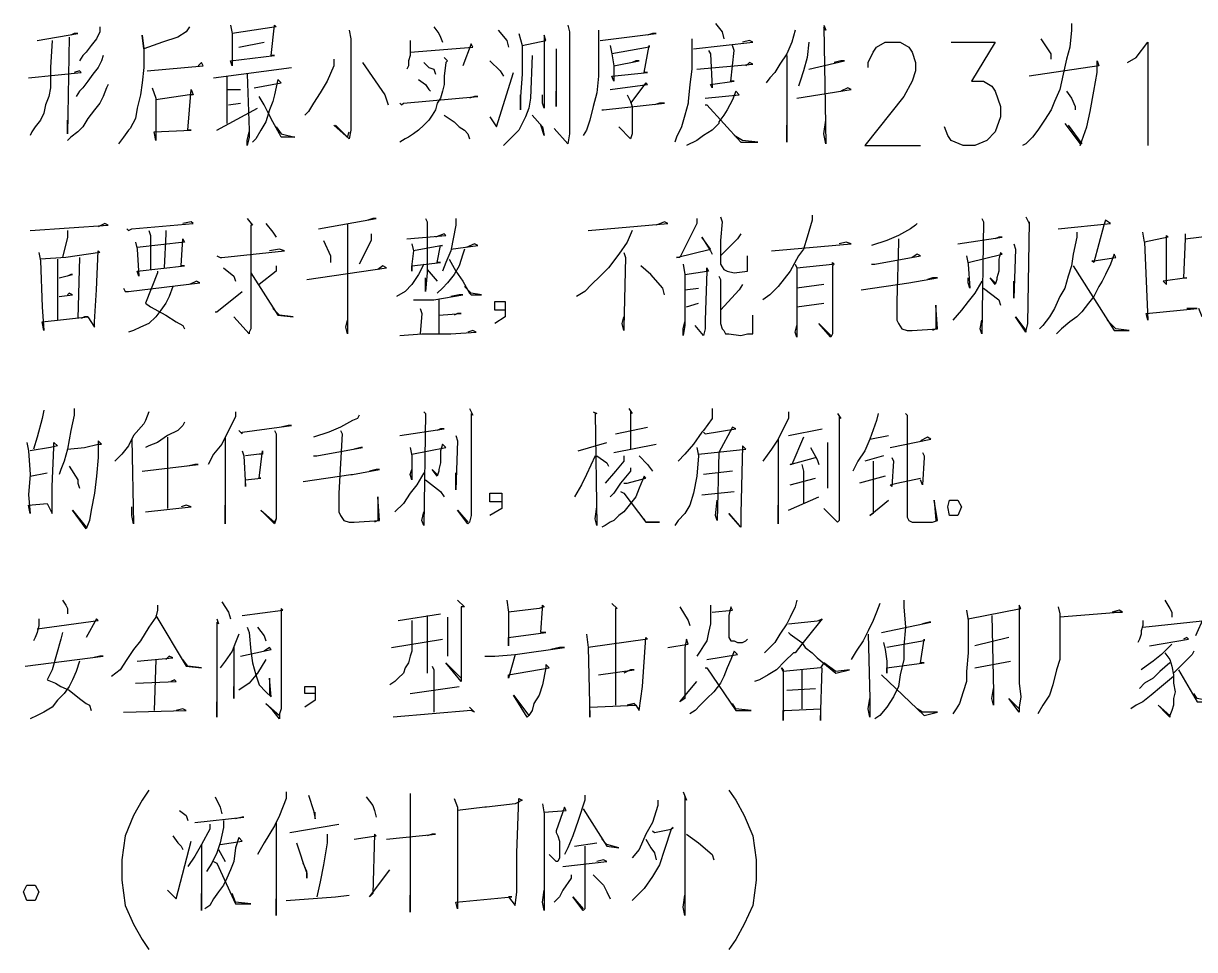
# Model space of a CAD drawing. Header units: millimetres. Extents: x -892 to 4698, y -3687 to 4524.
# Drawn here: x 3035.5 to 3485.5, y 2913.4 to 3269.2 of the extents above; entities that cross this region are included whole.
import ezdxf

# ---------------------------------------------------------------- set-up
doc = ezdxf.new("R2010")
doc.units = ezdxf.units.MM
doc.layers.add('1', color=7, linetype='Continuous')

msp = doc.modelspace()

# ---------------------------------------------------------------- linework, layer by layer
at = {"layer": '1', "color": 0, "lineweight": 25}
for points in [[(3064.87, 3267.92), (3064.87, 3265.97), (3063.57, 3263.36), (3061.61, 3260.75), (3059.66, 3258.15), (3058.35, 3256.84), (3057.05, 3254.89)], [(3099.41, 3267.92), (3098.11, 3265.97), (3094.85, 3264.01), (3088.98, 3262.06), (3081.81, 3259.45), (3081.16, 3264.66), (3081.81, 3259.45), (3081.81, 3258.15), (3081.81, 3252.28), (3081.16, 3246.42), (3080.51, 3241.85), (3079.21, 3236.64), (3078.56, 3232.73), (3076.6, 3228.82), (3075.95, 3228.17), (3073.99, 3225.56), (3072.04, 3222.96)], [(3115.05, 3268.57), (3115.7, 3265.32), (3115.7, 3252.93), (3115.05, 3254.89), (3131.99, 3256.84), (3130.69, 3256.84), (3131.99, 3268.57), (3132.65, 3267.92), (3115.7, 3265.32)], [(3193.25, 3267.92), (3195.21, 3265.32), (3195.86, 3264.01), (3196.51, 3262.06)], [(3244.74, 3268.57), (3245.39, 3265.97), (3245.39, 3260.1), (3245.39, 3246.42), (3245.39, 3233.38), (3245.39, 3226.87), (3244.74, 3222.96), (3239.53, 3228.82)], [(3301.44, 3269.23), (3304.04, 3265.97), (3304.7, 3263.36)], [(3343.15, 3268.57), (3343.8, 3266.62), (3343.15, 3267.92), (3343.8, 3222.96), (3343.15, 3226.87), (3343.8, 3232.08)], [(3438.29, 3269.23), (3438.29, 3266.62), (3437.64, 3260.1), (3436.34, 3255.54), (3435.04, 3249.68), (3433.73, 3243.81), (3431.78, 3239.25), (3430.47, 3235.99), (3427.87, 3232.08), (3425.26, 3228.17), (3423.31, 3225.56), (3420.7, 3222.96), (3419.4, 3222.3)], [(3046.62, 3262.71), (3045.97, 3252.28), (3045.97, 3248.37), (3045.97, 3244.46), (3045.32, 3241.2), (3044.02, 3237.94), (3043.36, 3234.69), (3042.06, 3232.08), (3040.1, 3229.47), (3038.8, 3227.52), (3038.15, 3226.21)], [(3040.76, 3262.71), (3056.4, 3265.32), (3055.09, 3265.32), (3053.79, 3264.66)], [(3053.14, 3264.01), (3052.49, 3226.87), (3052.49, 3228.82), (3052.49, 3232.08)], [(3160.67, 3266.62), (3161.32, 3263.36), (3161.32, 3233.38), (3161.32, 3228.17), (3160.67, 3224.91), (3154.8, 3230.12)], [(3184.13, 3262.71), (3184.13, 3259.45), (3184.13, 3256.84), (3183.48, 3254.89), (3183.48, 3252.93), (3182.83, 3251.63)], [(3218.02, 3266.62), (3221.28, 3262.71), (3221.93, 3260.1)], [(3225.84, 3265.32), (3227.14, 3260.75), (3227.14, 3249.68), (3226.49, 3241.2), (3226.49, 3235.99), (3226.49, 3238.6), (3226.49, 3241.85)], [(3227.14, 3260.75), (3236.27, 3262.71), (3235.62, 3264.66), (3235.62, 3252.28), (3235.62, 3241.85), (3235.62, 3241.2), (3235.62, 3236.64), (3234.96, 3238.6), (3234.96, 3241.85)], [(3256.47, 3266.62), (3256.47, 3262.71), (3256.47, 3255.54), (3256.47, 3249.02), (3255.82, 3242.51), (3254.51, 3237.29), (3253.21, 3232.08), (3251.91, 3228.17), (3250.6, 3226.21)], [(3257.12, 3262.71), (3278.63, 3265.32), (3277.32, 3265.32), (3275.37, 3264.66)], [(3292.31, 3263.36), (3292.31, 3258.15), (3292.31, 3251.63), (3291.66, 3245.77), (3291.01, 3239.25), (3291.01, 3238.6), (3289.71, 3234.03), (3288.4, 3229.47), (3286.45, 3225.56), (3285.8, 3223.61)], [(3292.97, 3259.45), (3315.77, 3262.06), (3314.47, 3262.71), (3311.86, 3262.06)], [(3332.07, 3266.62), (3330.76, 3262.06), (3328.81, 3257.5), (3326.2, 3253.59), (3324.25, 3250.33), (3322.29, 3248.37), (3320.99, 3246.42)], [(3430.47, 3255.54), (3430.47, 3257.5), (3426.56, 3263.36)], [(3118.31, 3260.1), (3128.08, 3262.06)], [(3184.13, 3258.15), (3208.24, 3260.1), (3207.59, 3261.41), (3204.33, 3252.93)], [(3240.18, 3259.45), (3240.18, 3257.5), (3240.18, 3237.29), (3240.18, 3239.9), (3240.18, 3243.16)], [(3261.03, 3260.75), (3261.68, 3257.5), (3262.34, 3252.93), (3262.34, 3247.07), (3261.68, 3249.02), (3275.37, 3250.33), (3274.07, 3250.33), (3276.02, 3260.75), (3276.02, 3260.1), (3261.68, 3257.5)], [(3298.83, 3258.8), (3299.48, 3257.5), (3300.13, 3244.46), (3299.48, 3245.77), (3308.61, 3247.07), (3307.3, 3247.07), (3308.61, 3258.8), (3307.95, 3260.75)], [(3337.28, 3262.06), (3336.63, 3256.19), (3335.33, 3250.98), (3334.02, 3247.07), (3333.37, 3245.11)], [(3360.09, 3252.28), (3360.09, 3254.24), (3362.05, 3258.15), (3363.35, 3260.1), (3366.61, 3262.06), (3372.47, 3262.06), (3375.73, 3260.1), (3377.03, 3258.15), (3378.34, 3254.24), (3378.34, 3250.98), (3377.03, 3247.07), (3373.78, 3241.2), (3358.79, 3222.3), (3380.29, 3222.3)], [(3392.02, 3262.06), (3408.97, 3262.06), (3399.84, 3247.07), (3404.41, 3247.07), (3407.66, 3245.11), (3408.97, 3243.16), (3410.92, 3237.29), (3410.92, 3233.38), (3408.97, 3227.52), (3405.71, 3224.26), (3401.15, 3222.3), (3396.59, 3222.3), (3392.02, 3224.26), (3390.72, 3226.21), (3389.42, 3229.47)], [(3459.8, 3254.24), (3463.06, 3256.19), (3467.62, 3262.06), (3467.62, 3222.3)], [(3066.17, 3256.84), (3065.52, 3254.89), (3064.22, 3252.28), (3062.26, 3249.68), (3060.31, 3247.07), (3058.35, 3244.46), (3057.05, 3243.16), (3055.75, 3241.2)], [(3083.12, 3250.98), (3104.62, 3252.93), (3103.97, 3254.24), (3102.67, 3252.93)], [(3154.8, 3255.54), (3154.8, 3252.93), (3152.2, 3247.07), (3149.59, 3242.51), (3146.98, 3238.6), (3145.03, 3235.34), (3143.73, 3234.03)], [(3165.88, 3254.24), (3174.36, 3241.85), (3175.66, 3237.94)], [(3197.17, 3256.19), (3198.47, 3254.89), (3197.82, 3254.24), (3197.17, 3249.02), (3197.17, 3245.77), (3196.51, 3243.16), (3195.86, 3240.55), (3194.56, 3238.6), (3193.91, 3235.99), (3192.6, 3234.03), (3191.3, 3232.08), (3189.34, 3230.12), (3187.39, 3228.17), (3185.43, 3226.87), (3183.48, 3225.56), (3182.18, 3224.91), (3180.22, 3223.61)], [(3189.34, 3254.24), (3191.3, 3252.28), (3193.25, 3251.63), (3193.91, 3249.68)], [(3214.76, 3254.89), (3218.67, 3250.98), (3219.97, 3249.02)], [(3231.05, 3256.84), (3230.4, 3240.55), (3229.75, 3236.64), (3228.45, 3233.38), (3227.14, 3230.78), (3225.84, 3228.17), (3223.88, 3226.21), (3221.93, 3224.26), (3219.97, 3222.3)], [(3262.34, 3252.93), (3272.11, 3254.89), (3270.81, 3254.89), (3269.5, 3254.24)], [(3294.27, 3251.63), (3315.77, 3253.59), (3314.47, 3254.24), (3313.17, 3252.93)], [(3328.81, 3256.84), (3328.81, 3234.03), (3328.81, 3228.17), (3328.81, 3223.61), (3328.81, 3225.56), (3328.81, 3230.12)], [(3337.28, 3251.63), (3350.97, 3254.89), (3349.66, 3254.89), (3347.06, 3254.24)], [(3435.69, 3230.78), (3441.55, 3222.96), (3441.55, 3222.3), (3444.16, 3229.47), (3445.46, 3235.34), (3446.77, 3243.16), (3448.07, 3250.33), (3448.07, 3254.89), (3448.72, 3252.93), (3422, 3249.02)], [(3037.5, 3248.37), (3057.7, 3250.33), (3057.05, 3250.98), (3055.09, 3250.33)], [(3108.53, 3248.37), (3138.51, 3252.28)], [(3113.75, 3249.02), (3113.75, 3230.78)], [(3121.57, 3249.68), (3122.22, 3228.17), (3122.22, 3225.56), (3121.57, 3222.3), (3121.57, 3224.26), (3122.22, 3227.52)], [(3214.76, 3233.38), (3217.37, 3229.47), (3223.88, 3250.33)], [(3068.13, 3245.77), (3067.48, 3244.46), (3066.17, 3241.2), (3064.87, 3238.6), (3062.91, 3235.99), (3060.31, 3232.73), (3058.35, 3229.47), (3056.4, 3227.52), (3053.79, 3225.56), (3052.49, 3224.26)], [(3124.17, 3244.46), (3134.6, 3246.42), (3133.3, 3247.72), (3131.99, 3241.85), (3131.34, 3239.25), (3130.04, 3235.99), (3128.74, 3231.43), (3126.78, 3228.17), (3124.83, 3224.91), (3123.52, 3223.61)], [(3187.39, 3247.72), (3190, 3245.77), (3191.3, 3243.81), (3191.95, 3243.16)], [(3261.03, 3243.81), (3275.37, 3245.77), (3274.72, 3246.42), (3268.85, 3238.6)], [(3085.07, 3244.46), (3086.38, 3240.55), (3086.38, 3233.38), (3086.38, 3224.26), (3085.72, 3227.52), (3100.06, 3228.17), (3098.76, 3228.17), (3100.06, 3243.81), (3100.71, 3241.85), (3099.41, 3241.85), (3086.38, 3239.9)], [(3113.75, 3243.81), (3118.96, 3243.81)], [(3132.65, 3229.47), (3134.6, 3226.87), (3139.82, 3225.56), (3134.6, 3225.56), (3133.95, 3226.87), (3131.34, 3231.43), (3129.39, 3235.34), (3128.08, 3237.94), (3126.13, 3241.2)], [(3180.22, 3238.6), (3180.87, 3237.94), (3181.52, 3238.6), (3210.2, 3241.2), (3208.9, 3241.2), (3206.94, 3240.55)], [(3267.55, 3241.85), (3268.85, 3239.25), (3269.5, 3237.29), (3269.5, 3234.03), (3269.5, 3230.12), (3269.5, 3226.87), (3268.85, 3224.91), (3264.29, 3229.47), (3268.85, 3224.91)], [(3297.53, 3240.55), (3310.56, 3241.85), (3309.26, 3243.16), (3307.95, 3239.9), (3306, 3235.99), (3304.7, 3234.03), (3302.74, 3231.43), (3302.74, 3230.78), (3300.13, 3228.17), (3296.88, 3226.21), (3294.27, 3224.26), (3290.36, 3222.3)], [(3332.72, 3240.55), (3353.57, 3243.81), (3352.27, 3244.46), (3349.66, 3243.16)], [(3436.34, 3243.16), (3438.29, 3240.55), (3439.6, 3237.29), (3439.6, 3235.99)], [(3109.84, 3228.17), (3125.48, 3236.64)], [(3114.4, 3237.94), (3118.96, 3238.6)], [(3257.77, 3235.99), (3258.43, 3235.99), (3281.89, 3238.6), (3279.93, 3238.6), (3277.98, 3237.94)], [(3297.53, 3237.94), (3298.18, 3237.94), (3311.21, 3223.61), (3317.73, 3223.61), (3311.86, 3224.26), (3308.61, 3226.21)], [(3197.17, 3234.03), (3201.08, 3231.43), (3203.03, 3229.47), (3204.99, 3228.17), (3206.29, 3226.87), (3206.94, 3224.91)], [(3231.05, 3234.03), (3234.96, 3229.47), (3235.62, 3226.21), (3234.31, 3230.12)], [(3155.46, 3230.12), (3160.02, 3225.56), (3160.67, 3227.52)], [(3436.99, 3230.12), (3442.2, 3222.96), (3441.55, 3222.96)], [(3338.58, 3195.58), (3338.58, 3193.63), (3336.63, 3187.11), (3335.33, 3182.55), (3333.37, 3179.94), (3330.11, 3174.08), (3325.55, 3168.21), (3322.29, 3164.95), (3319.68, 3163)], [(3038.15, 3189.72), (3068.13, 3191.67), (3066.82, 3192.33), (3064.22, 3191.02)], [(3075.3, 3190.37), (3075.95, 3189.72), (3077.25, 3190.37), (3100.71, 3192.33), (3100.06, 3192.98), (3096.8, 3192.33)], [(3121.57, 3194.28), (3123.52, 3191.67), (3122.87, 3191.67), (3122.87, 3157.13), (3122.87, 3154.53), (3122.87, 3151.92), (3122.22, 3150.62), (3122.22, 3149.96), (3116.35, 3156.48)], [(3128.74, 3192.33), (3131.34, 3189.07), (3132.65, 3187.11)], [(3148.94, 3190.37), (3171.1, 3194.28), (3169.79, 3194.28), (3167.84, 3193.63)], [(3160.02, 3192.33), (3160.02, 3155.83), (3160.02, 3149.96), (3159.37, 3152.57), (3160.02, 3155.18)], [(3190, 3194.28), (3190.65, 3192.98), (3190.65, 3173.43), (3190, 3166.26), (3190, 3168.21), (3190, 3171.47)], [(3201.73, 3194.28), (3201.73, 3191.67), (3199.77, 3181.9), (3197.82, 3177.34), (3196.51, 3174.08)], [(3252.56, 3189.72), (3283.19, 3192.33), (3281.89, 3192.98), (3278.63, 3191.67)], [(3294.27, 3194.28), (3294.27, 3192.33), (3287.75, 3179.29), (3286.45, 3179.29), (3299.48, 3182.55), (3296.22, 3187.11), (3299.48, 3181.9), (3300.13, 3180.59)], [(3303.39, 3194.93), (3304.04, 3192.98), (3303.39, 3185.81), (3303.39, 3179.29), (3303.39, 3176.68), (3304.7, 3174.73), (3306, 3174.08), (3308.61, 3173.43), (3313.82, 3174.08), (3313.82, 3179.94)], [(3378.99, 3192.33), (3378.34, 3191.67), (3376.38, 3190.37), (3371.82, 3187.76), (3367.26, 3185.81), (3361.39, 3183.85)], [(3403.75, 3194.28), (3404.41, 3192.98), (3403.75, 3149.96), (3403.1, 3151.92), (3403.75, 3155.18)], [(3420.7, 3194.93), (3422, 3192.33), (3422, 3192.98), (3421.35, 3153.88), (3420.7, 3151.27), (3420.7, 3150.62), (3416.79, 3156.48), (3420.7, 3151.27)], [(3433.08, 3190.37), (3453.28, 3192.33), (3451.33, 3193.63), (3450.68, 3191.67), (3448.72, 3184.51), (3446.77, 3177.34), (3446.12, 3177.99), (3446.77, 3177.99), (3455.24, 3179.29), (3454.59, 3180.59), (3453.28, 3176.68), (3451.33, 3172.77), (3450.03, 3170.17), (3448.72, 3168.21), (3446.77, 3164.3), (3444.81, 3161.7), (3442.2, 3158.44), (3440.25, 3156.48), (3437.64, 3154.53), (3434.38, 3151.92), (3432.43, 3149.96)], [(3052.49, 3189.72), (3052.49, 3187.11), (3050.53, 3179.29)], [(3078.56, 3185.16), (3079.21, 3182.55), (3079.86, 3172.12), (3079.21, 3174.08), (3097.45, 3176.03), (3096.15, 3176.03), (3096.8, 3186.46), (3097.45, 3185.16), (3079.21, 3183.2)], [(3083.77, 3189.72), (3084.42, 3187.76), (3084.42, 3174.73)], [(3090.29, 3189.72), (3090.29, 3188.42), (3089.63, 3175.38)], [(3169.14, 3188.42), (3169.14, 3185.81), (3164.58, 3176.68)], [(3182.83, 3186.46), (3197.82, 3187.76), (3197.17, 3188.42), (3193.91, 3187.11)], [(3269.5, 3189.72), (3267.55, 3185.16), (3264.29, 3180.59), (3260.38, 3175.38), (3257.12, 3172.12), (3253.86, 3168.86), (3251.26, 3166.26), (3248, 3164.3)], [(3311.21, 3188.42), (3309.91, 3186.46), (3303.39, 3179.94)], [(3371.82, 3186.46), (3371.82, 3185.16), (3371.17, 3162.35), (3371.17, 3158.44), (3371.17, 3155.18), (3371.82, 3153.88), (3373.12, 3151.92), (3375.08, 3151.27), (3377.03, 3151.27), (3386.81, 3151.92), (3386.16, 3161.04), (3386.16, 3151.92), (3384.86, 3151.27)], [(3394.63, 3184.51), (3411.57, 3187.11), (3410.27, 3187.11), (3408.97, 3186.46)], [(3440.25, 3189.07), (3440.25, 3187.11), (3438.95, 3180.59), (3438.29, 3176.03), (3436.99, 3172.12), (3435.69, 3167.56), (3433.73, 3164.3), (3431.78, 3159.74), (3429.82, 3156.48), (3427.22, 3153.22), (3425.91, 3151.92)], [(3481.96, 3188.42), (3481.96, 3186.46), (3481.31, 3171.47), (3482.61, 3171.47), (3473.49, 3170.17), (3474.79, 3168.86), (3474.79, 3187.76), (3475.44, 3187.11), (3466.32, 3185.16), (3465.67, 3189.07)], [(3481.96, 3186.46), (3492.39, 3187.76), (3490.43, 3189.07), (3490.43, 3186.46), (3489.78, 3172.77), (3489.13, 3164.3), (3488.48, 3156.48), (3487.17, 3159.74)], [(3060.31, 3156.48), (3062.91, 3152.57), (3062.91, 3154.53), (3063.57, 3166.91), (3064.22, 3181.9), (3064.87, 3181.25), (3051.84, 3179.29), (3042.06, 3178.64)], [(3109.84, 3179.94), (3111.14, 3179.29), (3111.79, 3179.29), (3135.91, 3181.9), (3133.95, 3182.55), (3130.04, 3181.9)], [(3150.89, 3185.81), (3153.5, 3179.94), (3153.5, 3177.34)], [(3184.78, 3184.51), (3185.43, 3181.9), (3184.78, 3176.68), (3184.78, 3174.08), (3184.78, 3176.03), (3195.86, 3177.34), (3194.56, 3177.34), (3195.86, 3183.85), (3196.51, 3183.85), (3185.43, 3181.9)], [(3204.99, 3182.55), (3204.33, 3180.59), (3203.03, 3176.03), (3201.08, 3172.77), (3198.47, 3169.52), (3196.51, 3167.56), (3194.56, 3165.61)], [(3199.77, 3182.55), (3210.2, 3183.85), (3208.9, 3184.51), (3205.64, 3183.2)], [(3322.94, 3181.9), (3353.57, 3184.51), (3351.62, 3185.16)], [(3351.62, 3185.16), (3349.01, 3184.51)], [(3416.14, 3184.51), (3416.79, 3182.55), (3416.14, 3163.65), (3416.14, 3165.61), (3416.14, 3170.17)], [(3466.32, 3185.16), (3467.62, 3155.18), (3466.97, 3157.79), (3486.52, 3159.74), (3485.22, 3159.74), (3482.61, 3159.74)], [(3041.41, 3181.25), (3042.06, 3177.99), (3042.71, 3160.39), (3043.36, 3151.27), (3042.71, 3154.53), (3060.31, 3156.48), (3059, 3156.48), (3057.7, 3155.83)], [(3048.58, 3178.64), (3048.58, 3155.18)], [(3057.05, 3179.29), (3056.4, 3155.83)], [(3199.12, 3178.64), (3201.73, 3174.08), (3204.33, 3170.17), (3206.94, 3165.61), (3207.59, 3164.95), (3211.5, 3164.95), (3207.59, 3165.61), (3204.99, 3168.21)], [(3266.25, 3181.25), (3266.9, 3179.29), (3266.25, 3152.57), (3266.25, 3151.27), (3265.59, 3153.88), (3266.25, 3156.48)], [(3332.72, 3175.38), (3346.4, 3176.68), (3346.4, 3177.34), (3347.06, 3176.68), (3346.4, 3176.03), (3346.4, 3149.96), (3345.75, 3148.66), (3341.19, 3153.88), (3345.75, 3149.31)], [(3361.39, 3176.68), (3362.7, 3176.68), (3380.29, 3179.94), (3378.99, 3180.59), (3377.03, 3179.29)], [(3397.89, 3179.94), (3398.54, 3176.68), (3399.19, 3167.56), (3398.54, 3169.52), (3398.54, 3171.47)], [(3398.54, 3177.34), (3411.57, 3180.59), (3410.92, 3181.25), (3410.27, 3178.64), (3410.27, 3174.08), (3409.62, 3171.47), (3409.62, 3170.82), (3408.97, 3168.86), (3407.01, 3171.47), (3408.97, 3169.52)], [(3049.23, 3171.47), (3054.44, 3172.77), (3053.79, 3172.77), (3052.49, 3172.12)], [(3087.03, 3174.08), (3087.03, 3173.43), (3082.47, 3161.7), (3084.42, 3160.39), (3090.29, 3157.13), (3094.2, 3154.53), (3096.8, 3153.22), (3097.45, 3151.92)], [(3112.44, 3175.38), (3116.35, 3172.12), (3117.01, 3170.17)], [(3122.87, 3173.43), (3133.3, 3157.13), (3139.16, 3156.48), (3133.95, 3157.13), (3131.34, 3159.74)], [(3132.65, 3176.03), (3132.65, 3174.08), (3126.13, 3168.86)], [(3144.38, 3170.82), (3175.01, 3175.38), (3173.7, 3176.03), (3171.75, 3174.73)], [(3189.34, 3176.68), (3187.39, 3172.77), (3184.78, 3168.86), (3182.18, 3166.26), (3178.92, 3164.3)], [(3190.65, 3174.73), (3194.56, 3170.17)], [(3281.89, 3164.95), (3281.23, 3167.56), (3276.67, 3172.77), (3272.76, 3176.03)], [(3289.06, 3176.68), (3289.71, 3172.77), (3289.71, 3153.22), (3289.06, 3149.31), (3289.06, 3151.92), (3289.71, 3154.53)], [(3289.71, 3172.77), (3298.18, 3174.08), (3298.18, 3175.38), (3298.83, 3174.08), (3298.18, 3174.08), (3297.53, 3155.18), (3297.53, 3151.92), (3296.88, 3149.31), (3293.62, 3153.22)], [(3332.07, 3176.68), (3332.72, 3175.38), (3332.72, 3150.62), (3332.72, 3148.66), (3332.07, 3150.62), (3332.72, 3153.22)], [(3438.95, 3176.03), (3454.59, 3151.27), (3460.45, 3151.27), (3455.24, 3151.92), (3454.59, 3152.57), (3451.98, 3155.18)], [(3073.99, 3167.56), (3074.65, 3166.26), (3075.95, 3166.26), (3103.32, 3169.52), (3102.02, 3170.17), (3099.41, 3168.86)], [(3092.89, 3168.21), (3091.59, 3164.3), (3090.29, 3161.7), (3088.33, 3159.09), (3086.38, 3156.48), (3083.77, 3153.88), (3080.51, 3152.57), (3077.9, 3151.27), (3075.95, 3150.62)], [(3302.74, 3172.12), (3303.39, 3170.82), (3303.39, 3159.74), (3303.39, 3153.88), (3304.04, 3151.92), (3304.7, 3151.27), (3305.35, 3149.96), (3306.65, 3149.96), (3311.21, 3149.31), (3313.82, 3149.96), (3315.77, 3149.96), (3315.77, 3157.13)], [(3311.86, 3168.86), (3310.56, 3166.91), (3303.39, 3159.09)], [(3343.15, 3168.86), (3332.72, 3167.56)], [(3357.48, 3166.91), (3375.73, 3169.52), (3386.81, 3171.47), (3384.86, 3171.47), (3382.9, 3170.82)], [(3403.75, 3170.17), (3401.15, 3165.61), (3398.54, 3162.35), (3395.93, 3159.09), (3392.68, 3155.18)], [(3049.23, 3164.3), (3054.44, 3164.95), (3053.14, 3165.61), (3052.49, 3164.95)], [(3109.19, 3158.44), (3109.84, 3158.44), (3119.61, 3166.26)], [(3185.43, 3163), (3193.25, 3163), (3204.33, 3164.95), (3203.03, 3164.95), (3199.77, 3164.3)], [(3289.71, 3166.91), (3294.92, 3167.56)], [(3404.41, 3167.56), (3410.27, 3163), (3410.92, 3161.04)], [(3188.04, 3159.74), (3188.69, 3157.79), (3188.04, 3149.96)], [(3195.21, 3163), (3195.21, 3149.96)], [(3220.63, 3159.09), (3216.72, 3159.09), (3216.72, 3162.35), (3220.63, 3162.35), (3220.63, 3156.48), (3216.72, 3153.88)], [(3290.36, 3160.39), (3294.92, 3161.7)], [(3332.72, 3160.39), (3343.15, 3161.7)], [(3195.21, 3157.13), (3203.68, 3157.79), (3202.38, 3157.79), (3201.08, 3157.13)], [(3180.22, 3149.31), (3188.69, 3149.96), (3199.77, 3149.96), (3209.55, 3150.62), (3208.24, 3151.27), (3206.29, 3150.62)], [(3043.36, 3120.64), (3042.71, 3117.38), (3040.76, 3110.21), (3039.45, 3105.65)], [(3055.09, 3121.29), (3055.09, 3118.68), (3053.79, 3112.82), (3052.49, 3105.65), (3051.18, 3101.09), (3049.88, 3097.83), (3049.23, 3095.87)], [(3083.77, 3119.99), (3082.47, 3116.73), (3081.81, 3115.42), (3077.9, 3110.86), (3075.95, 3106.95), (3073.34, 3103.69), (3070.73, 3101.09)], [(3117.01, 3119.99), (3117.01, 3118.03), (3114.4, 3112.82), (3111.79, 3107.6), (3108.53, 3103.69), (3106.58, 3099.78)], [(3164.58, 3118.68), (3163.93, 3117.38), (3161.97, 3116.73), (3157.41, 3114.12), (3152.85, 3112.17), (3146.98, 3110.21)], [(3189.34, 3119.99), (3190, 3119.34), (3189.34, 3076.32), (3188.69, 3078.28), (3189.34, 3081.54)], [(3206.94, 3121.29), (3208.24, 3118.68), (3207.59, 3119.34), (3207.59, 3080.23), (3206.94, 3077.63), (3206.29, 3076.97), (3202.38, 3082.19), (3206.29, 3077.63)], [(3254.51, 3119.99), (3255.82, 3119.34), (3255.17, 3119.34), (3255.82, 3076.32), (3255.17, 3078.93), (3255.82, 3083.49)], [(3268.2, 3121.29), (3269.5, 3119.34), (3268.85, 3119.99), (3268.85, 3105.65)], [(3300.13, 3121.29), (3300.13, 3117.38), (3296.88, 3112.82), (3296.22, 3112.17), (3292.97, 3107.6), (3289.71, 3103.69), (3287.1, 3101.09)], [(3329.46, 3119.99), (3329.46, 3117.38), (3327.51, 3113.47), (3325.55, 3109.56), (3322.94, 3105.65), (3319.68, 3101.09)], [(3348.36, 3119.34), (3349.66, 3117.38), (3349.01, 3118.03), (3349.01, 3082.19), (3349.01, 3078.28), (3348.36, 3077.63), (3343.15, 3082.84)], [(3364, 3119.34), (3363.35, 3116.73), (3360.74, 3109.56), (3358.79, 3105), (3356.18, 3101.09), (3354.23, 3097.18)], [(3374.43, 3119.34), (3375.08, 3118.68), (3375.08, 3084.14), (3375.08, 3081.54), (3375.08, 3079.58), (3375.73, 3078.28), (3377.03, 3077.63), (3378.34, 3077.63), (3383.55, 3077.63), (3384.86, 3077.63), (3386.81, 3078.28), (3385.51, 3086.1), (3386.16, 3078.28)], [(3097.45, 3116.08), (3096.8, 3114.77), (3094.85, 3112.82), (3090.94, 3110.86), (3087.03, 3108.26), (3083.77, 3106.95), (3082.47, 3106.3)], [(3118.31, 3112.82), (3119.61, 3111.51), (3119.61, 3112.17), (3138.51, 3114.77), (3137.21, 3114.77), (3134.6, 3114.12)], [(3262.99, 3111.51), (3275.37, 3114.12)], [(3296.88, 3112.17), (3297.53, 3111.51), (3309.26, 3113.47), (3307.95, 3114.12), (3302.74, 3104.35), (3302.09, 3078.28), (3301.44, 3080.23), (3302.09, 3086.1)], [(3077.25, 3109.56), (3077.9, 3076.97), (3077.25, 3080.23), (3077.25, 3083.49)], [(3090.94, 3110.21), (3090.94, 3082.84)], [(3113.1, 3110.21), (3113.1, 3076.97), (3113.1, 3080.23), (3113.1, 3084.14)], [(3131.99, 3112.82), (3132.65, 3111.51), (3132.65, 3091.96), (3132.65, 3085.45), (3132.65, 3081.54), (3132.65, 3078.93), (3131.99, 3076.97), (3126.78, 3082.19), (3131.99, 3077.63), (3132.65, 3078.93)], [(3157.41, 3112.82), (3158.06, 3111.51), (3156.76, 3088.71), (3156.76, 3084.79), (3156.76, 3081.54), (3157.41, 3080.23), (3158.71, 3078.28), (3160.67, 3077.63), (3162.62, 3077.63), (3172.4, 3078.28), (3171.75, 3087.4), (3171.75, 3078.28), (3170.45, 3077.63)], [(3180.22, 3110.86), (3197.17, 3113.47), (3195.86, 3113.47), (3194.56, 3112.82)], [(3201.73, 3110.86), (3202.38, 3108.91), (3201.73, 3090.01), (3201.73, 3091.96), (3201.73, 3096.53)], [(3325.55, 3109.56), (3325.55, 3076.97), (3325.55, 3079.58), (3325.55, 3084.14)], [(3329.46, 3110.86), (3342.49, 3113.47)], [(3335.33, 3110.21), (3330.76, 3099.78), (3330.11, 3099.78), (3339.89, 3102.39)], [(3360.74, 3109.56), (3367.91, 3110.86)], [(3368.56, 3106.3), (3384.2, 3109.56), (3382.9, 3110.21), (3380.29, 3108.91)], [(3036.85, 3108.26), (3037.5, 3105), (3038.15, 3095.87), (3037.5, 3088.05), (3038.15, 3080.88), (3037.5, 3084.14), (3044.67, 3084.79), (3045.97, 3082.19), (3046.62, 3080.88), (3046.62, 3091.31), (3047.27, 3106.3), (3047.27, 3108.26), (3048.58, 3106.95), (3045.97, 3106.3), (3038.15, 3105)], [(3052.49, 3105.65), (3059, 3106.3), (3064.22, 3107.6), (3065.52, 3107.6), (3064.22, 3108.91), (3064.22, 3102.39), (3063.57, 3095.22), (3062.91, 3088.71), (3061.61, 3082.19), (3060.96, 3078.28), (3059.66, 3075.02), (3054.44, 3082.19), (3059.66, 3075.67)], [(3146.98, 3103.04), (3148.29, 3103.04), (3165.88, 3106.3), (3165.23, 3106.3), (3162.62, 3105.65)], [(3184.13, 3106.3), (3184.78, 3103.04), (3184.78, 3093.92), (3184.13, 3095.87), (3184.78, 3097.83)], [(3184.78, 3103.69), (3197.82, 3106.3), (3196.51, 3107.6), (3195.86, 3105), (3195.86, 3100.44), (3195.21, 3097.83), (3195.21, 3097.18), (3194.56, 3095.22), (3192.6, 3097.83), (3194.56, 3095.87)], [(3248.65, 3105), (3259.73, 3108.26)], [(3262.34, 3104.35), (3278.63, 3107.6)], [(3294.27, 3106.3), (3294.92, 3103.04), (3294.27, 3095.22), (3292.97, 3088.71), (3291.66, 3084.14), (3289.71, 3080.88), (3287.1, 3078.28), (3285.8, 3076.32)], [(3294.92, 3103.69), (3313.17, 3105.65), (3311.86, 3106.95), (3311.21, 3080.88), (3311.21, 3077.63), (3311.21, 3075.67), (3306.65, 3080.88), (3310.56, 3076.32)], [(3337.93, 3106.3), (3340.54, 3101.74), (3341.19, 3099.78)], [(3344.45, 3108.26), (3344.45, 3090.66)], [(3119.61, 3105), (3120.26, 3103.04), (3120.92, 3091.31), (3120.92, 3093.27), (3120.92, 3093.92), (3126.78, 3094.57), (3126.13, 3094.57), (3127.43, 3105), (3127.43, 3103.69), (3126.13, 3103.69), (3120.92, 3103.04)], [(3255.17, 3103.04), (3251.91, 3095.87), (3249.95, 3091.96), (3247.35, 3087.4)], [(3255.82, 3103.04), (3259.73, 3100.44), (3260.38, 3099.13)], [(3266.25, 3103.04), (3266.25, 3101.09), (3262.99, 3097.18), (3259.08, 3092.62)], [(3272.11, 3103.04), (3275.37, 3099.78), (3277.32, 3097.18)], [(3365.96, 3103.04), (3358.79, 3101.09)], [(3362.05, 3101.09), (3362.05, 3080.88), (3360.74, 3080.23), (3367.91, 3086.1)], [(3369.21, 3102.39), (3369.87, 3101.09), (3369.21, 3091.31), (3368.56, 3091.96), (3371.17, 3092.62), (3380.29, 3094.57)], [(3380.94, 3104.35), (3381.6, 3103.04), (3381.6, 3102.39), (3380.94, 3091.96), (3380.29, 3093.92)], [(3038.15, 3095.22), (3044.67, 3096.53)], [(3053.14, 3099.13), (3056.4, 3093.92), (3056.4, 3092.62), (3057.05, 3090.66)], [(3081.16, 3097.18), (3102.67, 3099.78), (3101.36, 3099.78), (3098.76, 3099.13)], [(3143.07, 3093.27), (3161.32, 3095.87), (3161.97, 3095.87), (3172.4, 3097.83), (3171.1, 3097.83), (3168.49, 3097.18)], [(3189.34, 3096.53), (3186.74, 3091.96), (3184.13, 3088.71), (3181.52, 3084.79), (3178.27, 3081.54)], [(3268.85, 3098.48), (3268.85, 3097.18), (3264.94, 3092.62), (3262.34, 3088.71), (3261.03, 3087.4)], [(3307.95, 3097.18), (3296.88, 3095.87)], [(3334.67, 3099.78), (3335.33, 3097.18), (3335.33, 3084.79)], [(3190, 3093.92), (3195.86, 3089.36), (3197.17, 3087.4)], [(3266.25, 3092.62), (3267.55, 3092.62), (3274.72, 3094.57), (3274.07, 3095.22), (3272.11, 3090.66), (3270.81, 3087.4), (3268.85, 3084.79), (3266.25, 3081.54), (3264.29, 3080.23), (3262.34, 3078.28), (3261.03, 3077.63), (3259.08, 3076.32), (3257.77, 3075.67)], [(3330.11, 3091.96), (3339.89, 3094.57)], [(3366.61, 3095.22), (3356.83, 3092.62)], [(3219.32, 3085.45), (3214.76, 3085.45), (3214.76, 3088.71), (3219.32, 3088.71), (3219.32, 3082.84), (3214.76, 3080.23)], [(3264.94, 3089.36), (3266.25, 3088.71), (3274.72, 3077.63), (3275.37, 3077.63), (3279.93, 3077.63), (3274.72, 3077.63), (3274.07, 3078.93)], [(3296.22, 3088.05), (3308.61, 3089.36)], [(3329.46, 3082.19), (3341.19, 3087.4)], [(3082.47, 3081.54), (3100.06, 3083.49), (3098.11, 3084.14), (3096.15, 3083.49)], [(3394.63, 3086.1), (3395.93, 3083.49), (3394.63, 3080.23), (3391.37, 3080.23), (3390.72, 3083.49), (3391.37, 3086.1), (3394.63, 3086.1)], [(3050.53, 3047.65), (3051.84, 3045.69), (3052.49, 3044.39), (3052.49, 3043.09), (3052.49, 3042.43)], [(3111.79, 3047), (3114.4, 3043.09), (3115.05, 3040.48)], [(3202.38, 3047.65), (3204.99, 3045.04), (3203.68, 3045.04), (3203.68, 3016.37), (3197.82, 3023.53), (3203.68, 3017.67)], [(3221.28, 3047.65), (3221.93, 3043.09), (3221.93, 3030.05), (3221.93, 3033.31), (3236.27, 3035.27), (3234.31, 3035.27), (3234.96, 3044.39), (3234.96, 3045.69), (3235.62, 3045.04), (3233.66, 3044.39), (3221.93, 3043.09)], [(3332.72, 3047.65), (3332.07, 3045.04), (3330.11, 3041.13), (3328.81, 3038.52), (3326.2, 3034.61), (3324.25, 3031.36), (3322.29, 3029.4), (3320.34, 3027.45)], [(3373.78, 3047.65), (3373.78, 3045.04), (3374.43, 3037.22), (3373.78, 3030.05), (3373.78, 3024.84), (3372.47, 3018.97), (3371.82, 3014.41), (3369.87, 3010.5), (3367.26, 3006.59), (3364.65, 3003.33), (3362.7, 3002.03)], [(3474.14, 3047.65), (3476.09, 3044.39), (3476.75, 3043.09), (3476.75, 3041.13)], [(3087.03, 3045.69), (3087.03, 3043.74), (3086.38, 3041.13), (3083.77, 3037.22), (3080.51, 3032.01), (3077.9, 3028.75), (3075.3, 3024.84), (3072.69, 3020.93), (3069.43, 3018.32)], [(3119.61, 3041.78), (3135.25, 3043.74), (3134.6, 3044.39), (3134.6, 3041.78), (3134.6, 3013.76), (3134.6, 3005.94), (3133.95, 3003.98), (3133.95, 3002.03), (3131.34, 3005.29), (3128.74, 3007.89), (3133.95, 3003.33)], [(3179.57, 3039.83), (3195.86, 3042.43)], [(3261.68, 3046.34), (3263.64, 3044.39), (3262.99, 3044.39), (3262.99, 3007.24)], [(3287.75, 3045.04), (3291.01, 3039.83), (3291.66, 3037.87)], [(3299.48, 3045.69), (3299.48, 3042.43), (3299.48, 3038.52), (3298.83, 3035.27), (3298.18, 3032.01), (3296.88, 3030.05), (3295.57, 3028.1), (3294.27, 3026.14)], [(3300.13, 3043.09), (3307.95, 3043.74), (3307.3, 3045.04), (3306.65, 3041.78), (3306.65, 3039.18), (3306.65, 3037.22), (3306.65, 3034.61), (3306.65, 3033.31), (3307.3, 3032.01), (3308.61, 3032.01), (3309.91, 3031.36), (3311.86, 3031.36), (3313.17, 3032.01), (3313.82, 3032.66)], [(3364.65, 3046.34), (3363.35, 3043.09), (3362.05, 3039.83), (3360.09, 3035.92), (3358.14, 3032.01), (3355.53, 3028.1), (3353.57, 3024.84)], [(3397.89, 3043.74), (3398.54, 3039.83), (3398.54, 3035.27), (3398.54, 3027.45), (3397.89, 3020.28), (3397.89, 3016.37), (3396.59, 3012.46), (3395.28, 3007.89), (3393.98, 3005.94), (3392.68, 3003.98)], [(3398.54, 3040.48), (3418.74, 3044.39), (3418.09, 3045.69), (3418.09, 3039.83), (3418.09, 3024.84), (3418.09, 3017.02), (3418.09, 3015.71), (3418.74, 3010.5), (3418.09, 3006.59), (3418.09, 3004.64), (3414.18, 3009.85), (3418.09, 3005.94)], [(3433.08, 3045.04), (3433.73, 3042.43), (3433.73, 3035.92), (3433.73, 3030.7), (3433.73, 3024.84), (3432.43, 3020.93), (3431.13, 3015.06), (3429.82, 3011.15), (3427.22, 3007.24), (3425.26, 3003.98)], [(3457.85, 3043.09), (3456.54, 3043.74), (3453.94, 3043.09), (3457.85, 3043.09), (3433.73, 3041.13)], [(3041.41, 3040.48), (3041.41, 3037.87), (3040.76, 3035.27), (3040.1, 3033.31), (3039.45, 3032.01)], [(3040.76, 3036.57), (3064.22, 3039.83), (3063.57, 3040.48), (3059.66, 3033.31)], [(3086.38, 3041.78), (3098.11, 3022.23), (3103.97, 3021.58), (3098.76, 3022.23), (3096.8, 3024.84)], [(3109.84, 3040.48), (3110.49, 3038.52), (3109.84, 3039.18), (3109.84, 3011.8), (3109.84, 3002.68), (3109.84, 3005.29), (3109.84, 3008.55)], [(3184.78, 3039.83), (3184.78, 3030.7), (3184.78, 3028.1), (3184.13, 3026.14), (3183.48, 3023.53), (3182.18, 3021.58), (3181.52, 3019.62), (3179.57, 3017.67), (3178.27, 3016.37), (3176.31, 3015.06)], [(3190.65, 3041.78), (3190.65, 3019.62)], [(3198.47, 3041.13), (3198.47, 3026.14)], [(3329.46, 3038.52), (3341.84, 3039.83), (3341.19, 3039.83), (3342.49, 3040.48), (3336.63, 3033.31), (3334.67, 3030.7), (3332.07, 3027.45), (3331.42, 3027.45), (3328.16, 3024.19), (3324.9, 3020.93), (3321.64, 3018.97), (3318.38, 3017.02), (3316.43, 3016.37)], [(3365.3, 3035.27), (3384.2, 3039.18), (3383.55, 3039.18), (3380.94, 3038.52)], [(3407.66, 3041.78), (3408.32, 3012.46), (3408.32, 3007.24), (3407.66, 3009.85), (3408.32, 3013.76)], [(3465.67, 3039.83), (3465.67, 3037.87), (3465.01, 3035.92), (3465.01, 3034.61), (3464.36, 3032.66), (3463.71, 3031.36)], [(3465.67, 3037.22), (3489.78, 3039.83), (3489.13, 3041.13), (3485.87, 3033.96)], [(3050.53, 3035.27), (3049.88, 3032.66), (3046.62, 3020.93), (3044.67, 3017.02), (3047.93, 3015.71), (3049.88, 3014.41), (3053.14, 3013.11), (3057.05, 3009.85), (3059.66, 3007.89), (3060.96, 3007.24), (3061.61, 3005.29)], [(3118.31, 3034.61), (3117.01, 3031.36), (3115.7, 3028.1), (3113.1, 3024.19), (3111.14, 3021.58)], [(3121.57, 3037.22), (3122.22, 3035.27), (3122.87, 3028.1), (3123.52, 3023.53), (3124.83, 3018.97), (3126.13, 3015.06), (3128.74, 3012.46), (3130.69, 3010.5), (3130.04, 3017.67), (3130.04, 3011.15)], [(3125.48, 3037.22), (3128.08, 3033.96), (3128.74, 3032.01)], [(3251.91, 3034.61), (3252.56, 3029.4), (3253.21, 3002.68), (3253.21, 3006.59), (3270.81, 3007.24), (3270.16, 3007.89), (3267.55, 3007.24), (3270.81, 3007.24), (3272.11, 3005.29), (3273.41, 3014.41), (3274.72, 3033.31), (3275.37, 3032.66), (3252.56, 3029.4)], [(3329.46, 3035.27), (3330.11, 3034.61), (3334.67, 3031.36), (3335.98, 3029.4), (3338.58, 3027.45), (3340.54, 3025.49), (3347.71, 3019.62), (3352.92, 3020.93), (3347.71, 3020.28), (3343.15, 3023.53), (3341.84, 3021.58), (3327.51, 3020.28), (3326.85, 3021.58), (3327.51, 3020.93), (3327.51, 3001.38), (3327.51, 3004.64), (3327.51, 3005.29), (3328.16, 3005.29), (3341.84, 3005.94), (3341.84, 3001.38), (3342.49, 3021.58)], [(3360.09, 3034.61), (3360.74, 3009.85), (3360.74, 3002.68), (3360.09, 3005.94), (3360.74, 3009.85)], [(3414.18, 3033.31), (3401.15, 3030.05)], [(3468.27, 3030.05), (3483.26, 3032.66), (3482.61, 3033.31), (3481.31, 3032.66)], [(3116.35, 3030.05), (3116.35, 3018.97), (3116.35, 3013.11), (3116.35, 3009.85), (3116.35, 3012.46), (3116.35, 3014.41)], [(3118.96, 3026.14), (3130.69, 3028.75), (3130.04, 3029.4), (3128.08, 3028.1)], [(3176.96, 3029.4), (3196.51, 3032.66)], [(3212.81, 3026.14), (3216.72, 3026.14), (3224.54, 3026.79), (3243.44, 3029.4), (3241.48, 3029.4), (3238.22, 3028.75)], [(3283.19, 3029.4), (3291.01, 3030.7), (3290.36, 3032.66), (3289.71, 3029.4), (3289.71, 3009.85), (3287.75, 3008.55), (3294.27, 3016.37)], [(3365.96, 3031.36), (3366.61, 3028.75), (3367.26, 3024.19), (3367.26, 3019.62), (3367.26, 3021.58), (3381.6, 3023.53), (3380.29, 3023.53), (3381.6, 3032.66), (3381.6, 3032.01), (3367.26, 3029.4)], [(3476.75, 3030.7), (3472.83, 3026.79), (3469.58, 3024.19), (3466.97, 3022.23), (3465.01, 3020.93)], [(3036.19, 3022.23), (3066.17, 3026.14), (3064.87, 3026.14), (3062.26, 3025.49)], [(3057.05, 3024.19), (3055.75, 3020.28), (3054.44, 3017.02), (3053.14, 3014.41), (3051.18, 3011.8), (3048.58, 3009.2), (3046.62, 3006.59), (3043.36, 3004.64), (3040.76, 3003.33), (3038.15, 3002.03)], [(3079.21, 3024.19), (3092.89, 3025.49), (3091.59, 3026.14), (3090.29, 3024.84)], [(3086.38, 3024.84), (3085.72, 3005.29)], [(3128.74, 3024.84), (3125.48, 3019.62), (3122.22, 3015.71), (3118.31, 3013.11)], [(3224.54, 3026.79), (3221.93, 3017.67), (3221.93, 3018.97), (3237.57, 3021.58), (3236.27, 3022.88), (3236.27, 3021.58), (3234.96, 3015.06), (3233.66, 3011.15), (3231.71, 3007.89), (3231.05, 3005.29), (3229.75, 3003.33), (3229.1, 3002.68), (3223.88, 3011.15), (3229.75, 3003.33)], [(3298.18, 3024.84), (3309.91, 3026.79), (3308.61, 3028.1), (3307.3, 3024.84), (3306, 3021.58), (3304.7, 3018.32), (3303.39, 3015.71), (3300.79, 3012.46), (3298.18, 3009.85), (3295.57, 3007.24), (3293.62, 3005.29), (3291.66, 3003.98)], [(3401.15, 3021.58), (3414.83, 3024.19)], [(3474.14, 3027.45), (3476.09, 3024.84), (3476.75, 3022.23), (3477.4, 3018.97), (3477.4, 3015.71), (3478.05, 3012.46), (3477.4, 3009.85), (3477.4, 3007.24), (3476.75, 3005.29), (3476.09, 3003.33), (3476.09, 3002.68), (3474.79, 3003.98), (3471.53, 3007.24), (3476.09, 3003.33)], [(3485.22, 3028.1), (3484.57, 3026.79), (3477.4, 3019.62)], [(3192.6, 3022.23), (3193.25, 3020.93), (3193.25, 3004.64)], [(3256.47, 3018.97), (3270.16, 3020.93), (3268.85, 3020.93), (3266.25, 3019.62)], [(3297.53, 3021.58), (3298.18, 3021.58), (3309.26, 3005.29), (3315.12, 3005.29), (3309.26, 3005.94), (3307.95, 3007.89)], [(3334.67, 3020.93), (3334.67, 3005.94)], [(3476.09, 3023.53), (3472.18, 3020.28), (3469.58, 3017.67), (3466.32, 3015.71), (3464.36, 3013.76)], [(3479.35, 3020.93), (3486.52, 3008.55), (3493.04, 3008.55), (3486.52, 3009.85), (3485.22, 3011.8)], [(3078.56, 3015.71), (3094.2, 3016.37), (3093.54, 3017.02), (3092.24, 3016.37)], [(3365.3, 3018.97), (3381.6, 3003.33), (3386.81, 3004.64), (3380.94, 3004.64), (3378.99, 3005.94)], [(3477.4, 3018.32), (3472.83, 3014.41), (3468.92, 3011.15), (3465.67, 3008.55), (3463.06, 3007.24), (3461.1, 3005.94)], [(3147.64, 3011.8), (3143.73, 3011.8), (3143.73, 3014.41), (3147.64, 3014.41), (3147.64, 3009.2), (3143.73, 3006.59)], [(3184.13, 3011.8), (3203.03, 3014.41)], [(3328.81, 3013.11), (3339.89, 3013.76)], [(3206.94, 3006.59), (3208.9, 3004.64), (3207.59, 3005.29), (3177.61, 3002.68)], [(3073.99, 3004.64), (3098.11, 3005.29), (3096.8, 3005.94), (3094.2, 3005.29)], [(3083.77, 2974.66), (3081.16, 2970.75), (3077.9, 2964.88), (3074.65, 2957.06), (3073.34, 2947.94), (3073.34, 2940.12), (3074.65, 2930.34), (3077.9, 2923.17), (3081.16, 2917.31), (3083.77, 2913.4)], [(3306.65, 2974.66), (3309.26, 2970.75), (3312.52, 2964.88), (3315.77, 2957.06), (3317.08, 2947.94), (3317.08, 2940.12), (3315.77, 2930.34), (3312.52, 2923.17), (3309.26, 2917.31), (3306.65, 2913.4)], [(3109.19, 2972.05), (3111.14, 2968.14), (3111.79, 2965.53)], [(3136.56, 2974.01), (3136.56, 2971.4), (3133.95, 2964.88), (3131.99, 2960.97), (3128.08, 2954.45), (3125.48, 2949.89)], [(3145.03, 2972.7), (3146.98, 2966.84), (3147.64, 2963.58), (3147.64, 2966.19)], [(3167.19, 2972.05), (3169.79, 2968.79), (3170.45, 2966.84), (3171.1, 2964.23)], [(3184.13, 2973.35), (3184.13, 2970.75), (3184.13, 2927.73), (3184.13, 2930.34), (3184.13, 2934.25)], [(3201.08, 2971.4), (3202.38, 2968.14), (3202.38, 2937.51), (3202.38, 2936.21), (3202.38, 2929.04), (3201.73, 2931.64), (3223.23, 2933.6), (3221.93, 2933.6), (3224.54, 2930.34), (3225.19, 2935.56), (3225.19, 2942.07), (3225.19, 2950.54), (3225.84, 2971.4), (3227.14, 2970.75), (3224.54, 2969.44), (3213.46, 2968.14), (3212.81, 2968.14), (3202.38, 2966.84)], [(3251.26, 2972.7), (3251.26, 2970.75), (3248.65, 2962.93), (3246.69, 2957.06), (3244.74, 2952.5), (3243.44, 2949.89)], [(3279.28, 2970.75), (3279.28, 2968.79), (3277.32, 2962.27), (3274.72, 2957.71), (3272.11, 2951.85), (3269.5, 2948.59)], [(3289.06, 2974.01), (3290.36, 2970.75), (3289.71, 2972.05), (3289.71, 2926.43), (3289.06, 2929.69), (3289.71, 2934.25)], [(3095.5, 2966.84), (3098.11, 2964.88), (3098.76, 2962.93)], [(3234.96, 2969.44), (3235.62, 2965.53), (3235.62, 2928.39), (3234.96, 2931.64), (3235.62, 2936.21)], [(3235.62, 2966.19), (3244.09, 2966.84), (3243.44, 2968.14), (3240.18, 2959.02), (3240.18, 2958.36), (3240.83, 2957.06), (3241.48, 2955.11), (3241.48, 2953.15), (3241.48, 2950.54), (3241.48, 2948.59), (3240.83, 2947.29), (3240.18, 2947.29), (3237.57, 2949.89)], [(3250.6, 2967.49), (3259.73, 2953.15), (3264.29, 2952.5), (3259.73, 2953.8), (3257.77, 2955.76)], [(3107.23, 2961.62), (3107.23, 2959.67), (3103.97, 2953.8), (3101.36, 2949.24), (3098.76, 2945.33)], [(3101.36, 2962.27), (3120.26, 2964.23), (3119.61, 2964.23), (3117.01, 2963.58)], [(3112.44, 2962.93), (3112.44, 2960.32), (3111.14, 2954.45), (3109.84, 2950.54), (3107.88, 2946.63), (3105.93, 2943.38)], [(3132.65, 2962.27), (3132.65, 2926.43), (3132.65, 2930.34), (3132.65, 2932.95)], [(3137.86, 2958.36), (3156.76, 2961.62)], [(3092.89, 2957.06), (3094.85, 2954.45), (3096.15, 2953.15), (3096.8, 2951.85)], [(3152.2, 2957.71), (3152.2, 2954.45), (3150.89, 2945.98), (3149.59, 2939.47), (3148.29, 2933.6)], [(3162.62, 2955.76), (3171.1, 2957.06), (3170.45, 2957.71), (3169.79, 2934.9), (3168.49, 2933.6), (3176.31, 2944.03)], [(3175.01, 2955.76), (3193.91, 2957.71), (3192.6, 2957.71), (3190.65, 2957.06)], [(3277.32, 2959.02), (3277.98, 2958.36), (3284.49, 2959.67), (3285.14, 2960.32), (3284.49, 2959.67), (3281.89, 2951.85), (3279.93, 2945.98), (3277.32, 2941.42), (3274.07, 2936.86), (3270.81, 2933.6), (3269.5, 2932.3)], [(3290.36, 2957.71), (3294.92, 2954.45), (3300.13, 2949.89), (3300.79, 2947.94)], [(3090.94, 2936.21), (3094.2, 2932.95), (3100.06, 2955.11)], [(3103.97, 2953.8), (3103.97, 2928.39), (3103.97, 2930.99), (3103.97, 2934.9)], [(3111.14, 2953.8), (3119.61, 2955.11), (3118.31, 2956.41), (3117.01, 2952.5), (3116.35, 2947.29), (3115.05, 2944.03), (3113.75, 2940.77), (3112.44, 2938.16), (3110.49, 2935.56), (3108.53, 2932.95), (3107.23, 2930.34), (3105.28, 2929.04)], [(3140.47, 2954.45), (3141.77, 2950.54), (3143.07, 2946.63), (3144.38, 2942.72), (3144.38, 2940.77), (3144.38, 2943.38), (3143.07, 2946.63)], [(3251.26, 2953.15), (3251.26, 2931.64), (3251.26, 2929.04), (3250.6, 2928.39), (3246.69, 2933.6), (3250.6, 2929.04)], [(3247.35, 2953.15), (3255.82, 2954.45)], [(3274.72, 2955.76), (3276.67, 2952.5), (3277.98, 2950.54), (3278.63, 2947.94)], [(3110.49, 2951.85), (3113.1, 2947.29)], [(3242.78, 2945.33), (3259.73, 2947.29), (3258.43, 2947.94), (3255.82, 2947.29)], [(3108.53, 2947.29), (3109.84, 2946.63), (3117.01, 2930.99), (3122.87, 2930.99), (3117.01, 2931.64), (3115.7, 2934.9)], [(3246.04, 2942.07), (3246.04, 2940.77), (3242.78, 2936.21), (3241.48, 2933.6), (3239.53, 2931.64)], [(3254.51, 2942.07), (3258.43, 2938.16), (3259.73, 2935.56), (3261.03, 2932.95)], [(3040.1, 2938.16), (3041.41, 2935.56), (3040.1, 2932.3), (3036.85, 2932.3), (3035.54, 2935.56), (3036.85, 2938.16), (3040.1, 2938.16)], [(3136.56, 2932.3), (3155.46, 2933.6), (3160.67, 2934.25)]]:
    msp.add_lwpolyline(points, dxfattribs=at)

doc.saveas('drawing.dxf')
